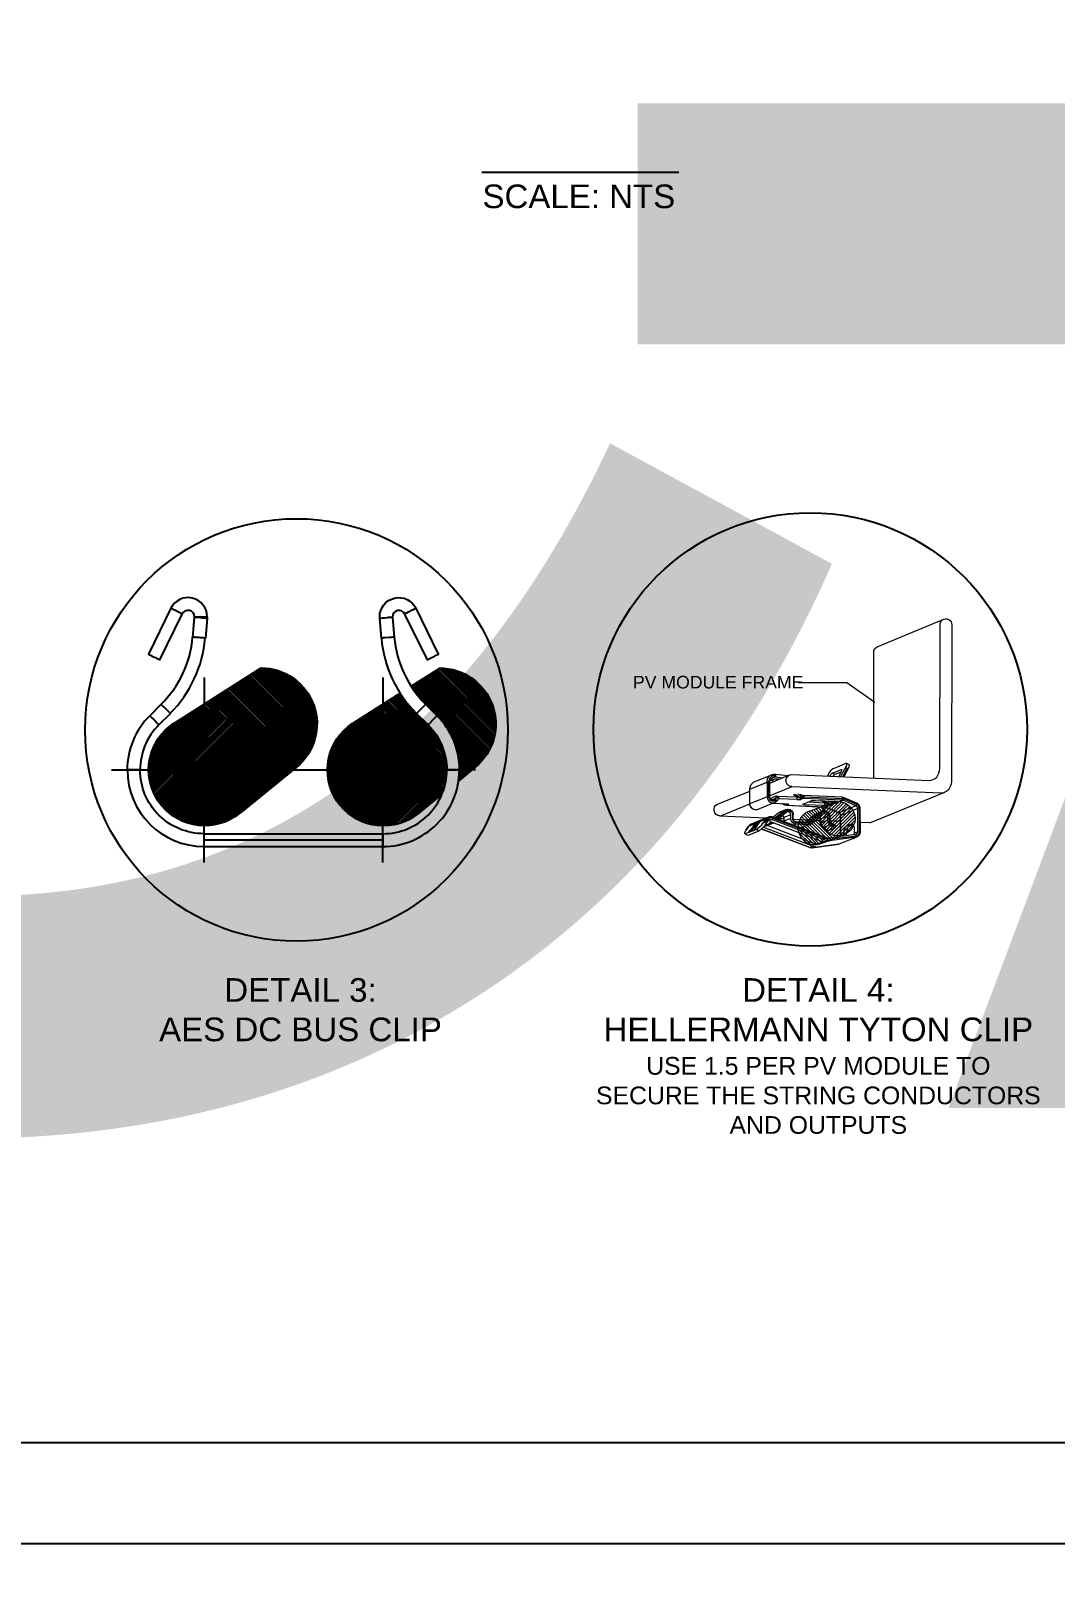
# Model space of a CAD drawing. Header units: feet. Extents: x -327 to 55127, y -2634 to 4121.
# Drawn here: x 102.9 to 146.2, y 5.5 to 70.6 of the extents above; entities that cross this region are included whole.
import ezdxf
from ezdxf.enums import TextEntityAlignment as Align

# ---------------------------------------------------------------- set-up
doc = ezdxf.new("R2018")
doc.units = ezdxf.units.FT
doc.header["$MEASUREMENT"] = 0
for name, color, linetype in [('G-ANNO-TEXT', 1, 'Continuous'), ('G-TEXT', 7, 'Continuous'), ('G-TITL-TEXT', 153, 'Continuous'), ('PDF_0', 7, 'Continuous'), ('PDF_cable', 1, 'Continuous'), ('PDF_Ediciones', 1, 'Continuous'), ('PDF_PDF_Geometría', 7, 'Continuous'), ('PDF_PV wires', 7, 'Continuous'), ('PDF_Text', 7, 'Continuous'), ('XREF', 7, 'Continuous')]:
    doc.layers.add(name, color=color, linetype=linetype)
doc.styles.add('NEI-A', font='arial.ttf')
doc.styles.get("Standard").update_dxf_attribs({"font": 'arial.ttf'})

# ---------------------------------------------------------------- blocks, each defined once
blk = doc.blocks.new('sub-title')
at = {"color": 153, "lineweight": 30, "flags": 106}
blk.add_attdef('SUB_TITLE', text='', height=0.1875, dxfattribs=at).set_placement((0, 0.1875), align=Align.MIDDLE_CENTER)
blk = doc.blocks.new('*U38')
at = {"layer": 'Defpoints'}
blk.add_lwpolyline([(0, 23.0106), (26.9091, 23.0106), (26.9091, 0), (0, 0)], close=True, dxfattribs=at)

msp = doc.modelspace()

# ---------------------------------------------------------------- linework, layer by layer
at = {"color": 0, "linetype": 'ByBlock', "lineweight": -2, "transparency": 16777216}
msp.add_line((130.303, 64.592), (121.975, 64.592), dxfattribs=at)
at = {"layer": 'PDF_0', "lineweight": 25}
for points in [[(118.714, 45.913, 0.805272), (118.203, 45.794), (118.203, 45.768), (118.156, 45.768), (118.124, 45.762), (118.082, 45.757), (118.034, 45.757), (117.987, 45.752), (117.881, 45.741), (117.829, 45.741), (117.781, 45.736), (117.708, 45.725), (117.665, 45.725), (117.66, 45.72), (117.66, 45.794, -0.794738), (119.196, 46.153)], [(119.705, 41.227, -0.197368), (120.496, 39.316), (121.033, 39.316, 0.200832), (120.085, 41.608)], [(110.231, 36.617, -0.415337), (107.535, 39.316), (106.992, 39.316, 0.413315), (110.231, 36.074)]]:
    msp.add_lwpolyline(points, format="xyb", dxfattribs=at)
for points in [[(108.831, 46.152), (107.883, 44.207), (107.888, 44.207), (107.904, 44.197), (107.935, 44.181), (107.972, 44.165), (108.02, 44.139), (108.072, 44.118), (108.125, 44.086), (108.183, 44.065), (108.23, 44.039), (108.278, 44.018), (108.315, 43.997), (108.346, 43.981), (108.362, 43.976), (108.368, 43.976), (109.316, 45.91), (109.311, 45.915), (109.295, 45.92), (109.242, 45.947), (109.206, 45.963), (109.121, 46.005), (109.026, 46.058), (108.979, 46.079), (108.937, 46.1), (108.9, 46.115), (108.874, 46.131), (108.847, 46.142), (108.837, 46.147)], [(109.833, 45.794), (110.37, 45.794), (110.37, 45.741), (110.365, 45.731), (110.365, 45.72), (110.36, 45.725), (110.323, 45.725), (110.286, 45.731), (110.244, 45.736), (110.197, 45.741), (110.149, 45.741), (109.991, 45.757), (109.944, 45.757), (109.907, 45.762), (109.875, 45.768), (109.828, 45.768), (109.828, 45.778), (109.833, 45.778)], [(118.714, 45.91), (119.663, 43.976), (119.668, 43.976), (119.689, 43.981), (119.716, 43.997), (119.753, 44.018), (119.848, 44.065), (119.9, 44.086), (119.958, 44.118), (120.011, 44.139), (120.053, 44.165), (120.09, 44.181), (120.122, 44.197), (120.137, 44.207), (120.143, 44.207), (119.199, 46.152), (119.194, 46.147), (119.183, 46.142), (119.157, 46.131), (119.131, 46.115), (119.094, 46.1), (119.046, 46.079), (119.004, 46.058), (118.909, 46.005), (118.862, 45.984), (118.788, 45.947), (118.751, 45.931), (118.735, 45.92), (118.72, 45.915)], [(108.325, 41.224), (108.81, 41.704), (108.768, 41.746), (108.742, 41.778), (108.7, 41.814), (108.621, 41.894), (108.578, 41.941), (108.536, 41.983), (108.499, 42.015), (108.441, 42.073), (108.431, 42.089), (108.425, 42.094), (107.946, 41.604), (107.946, 41.598), (107.962, 41.588), (107.983, 41.561), (108.014, 41.535), (108.046, 41.498), (108.093, 41.456), (108.178, 41.372), (108.215, 41.33), (108.252, 41.298), (108.283, 41.261), (108.304, 41.245)], [(119.22, 41.704), (119.705, 41.224), (119.726, 41.245), (119.747, 41.261), (119.779, 41.298), (119.816, 41.33), (119.853, 41.372), (120.069, 41.588), (120.085, 41.598), (120.09, 41.604), (119.6, 42.094), (119.595, 42.089), (119.584, 42.073), (119.558, 42.046), (119.531, 42.015), (119.494, 41.983), (119.452, 41.941), (119.41, 41.894), (119.368, 41.857), (119.331, 41.814)]]:
    msp.add_lwpolyline(points, close=True, dxfattribs=at)
for points in [[(110.365, 45.72), (110.291, 44.887), (110.286, 44.887), (110.265, 44.893), (110.233, 44.893), (110.191, 44.898), (110.139, 44.903), (110.081, 44.908), (110.028, 44.914), (109.965, 44.919), (109.907, 44.919), (109.854, 44.924), (109.812, 44.93), (109.78, 44.935), (109.754, 44.935), (109.828, 45.768)], [(118.203, 45.768), (118.277, 44.935), (118.25, 44.935), (118.214, 44.93), (118.171, 44.924), (118.124, 44.919), (118.066, 44.919), (117.892, 44.903), (117.839, 44.898), (117.797, 44.893), (117.76, 44.893), (117.744, 44.887), (117.739, 44.887), (117.66, 45.72)], [(110.233, 43.232), (110.233, 40.665)], [(117.797, 43.232), (117.797, 40.665)], [(110.233, 39.985), (110.233, 39.316), (109.559, 39.316)], [(117.797, 39.985), (117.797, 39.316), (117.117, 39.316)], [(106.317, 39.316), (108.884, 39.316)], [(110.233, 38.636), (110.233, 39.316), (110.908, 39.316)], [(114.15, 39.316), (111.588, 39.316)], [(113.881, 39.316), (116.448, 39.316)], [(117.797, 38.636), (117.797, 39.316), (118.472, 39.316)], [(121.713, 39.316), (119.146, 39.316)], [(110.233, 35.4), (110.233, 37.967)], [(117.797, 35.4), (117.797, 37.967)], [(117.797, 36.343), (117.797, 36.069), (110.233, 36.069), (110.233, 36.612), (117.797, 36.612), (117.797, 36.343), (110.233, 36.343)]]:
    msp.add_lwpolyline(points, dxfattribs=at)
at = {"layer": 'PDF_0', "color": 9, "lineweight": 25, "true_color": 0xbfbfbf}
msp.add_lwpolyline([(117.797, 36.612), (117.797, 39.316), (119.71, 41.224)], dxfattribs=at)
at = {"layer": 'PDF_0', "color": 1, "lineweight": 0}
for points in [[(136.393, 37.787), (136.469, 37.711)], [(136.492, 37.821), (136.532, 37.781)], [(136.585, 37.862), (136.602, 37.845)], [(136.683, 37.897), (136.689, 37.891)], [(135.396, 37.178), (136.358, 36.215)], [(135.442, 37.265), (136.457, 36.256)], [(135.5, 37.346), (136.556, 36.291)], [(135.564, 37.415), (136.648, 36.325)], [(135.634, 37.473), (136.747, 36.366)], [(135.721, 37.526), (136.845, 36.401)], [(135.808, 37.566), (136.329, 37.044)], [(135.906, 37.601), (136.306, 37.207)], [(136.005, 37.642), (136.306, 37.34)], [(136.103, 37.676), (136.329, 37.45)], [(136.196, 37.711), (136.364, 37.549)], [(136.295, 37.752), (136.411, 37.636)], [(135.338, 36.836), (136.022, 36.157)], [(135.344, 36.969), (136.15, 36.157)], [(135.361, 37.079), (136.26, 36.181)], [(135.367, 36.673), (135.86, 36.186)], [(136.828, 36.552), (136.944, 36.436)], [(136.99, 36.523), (137.037, 36.47)], [(137.118, 36.528), (137.135, 36.511)], [(137.228, 36.546), (137.234, 36.546)]]:
    msp.add_lwpolyline(points, dxfattribs=at)
at = {"layer": 'PDF_0', "lineweight": 25}
for centre, radius in [((135.863, 41.031), 9.164), ((114.142, 41.005), 8.937)]:
    msp.add_circle(centre, radius, dxfattribs=at)
for centre, radius, start, end in [((109.556, 45.797), 0.809, 359.97802, 153.88), ((109.556, 45.797), 0.271, 359.2804, 154.65455), ((105.208, 45.327), 4.562, 314.81324, 355.08911), ((122.844, 45.333), 4.583, 184.96582, 224.97253), ((105.123, 45.359), 5.184, 315.25269, 354.81994), ((122.833, 45.327), 5.121, 184.91089, 225.02197), ((110.231, 39.313), 3.244, 134.92309, 179.9231), ((110.199, 39.329), 2.664, 134.70337, 180.3241), ((117.789, 39.313), 3.239, 270.03295, 0.04944), ((117.8, 39.313), 2.696, 269.89014, 0.10986)]:
    msp.add_arc(centre, radius, start, end, dxfattribs=at)
at = {"layer": 'PDF_cable', "lineweight": 25}
for points in [[(108.995, 41.314), (112.647, 43.628, -0.705463), (114.139, 39.427), (111.788, 37.508)], [(118.988, 42.853), (120.201, 43.622, -0.705463), (121.698, 39.427), (121.002, 38.857)]]:
    msp.add_lwpolyline(points, format="xyb", dxfattribs=at)
for points in [[(111.667, 43.006), (114.656, 40.012)], [(111.72, 43.037), (114.693, 40.07)], [(111.778, 43.074), (114.724, 40.128)], [(111.83, 43.111), (114.756, 40.186)], [(111.888, 43.143), (114.782, 40.249)], [(111.941, 43.18), (114.814, 40.312)], [(111.999, 43.217), (114.84, 40.375)], [(112.052, 43.248), (114.867, 40.439)], [(112.11, 43.285), (114.888, 40.507)], [(112.163, 43.322), (114.909, 40.576)], [(112.221, 43.359), (114.93, 40.644)], [(112.279, 43.39), (114.951, 40.718)], [(112.331, 43.427), (114.967, 40.792)], [(112.389, 43.464), (114.977, 40.871)], [(112.442, 43.496), (114.993, 40.95)], [(112.5, 43.533), (114.998, 41.029)], [(112.553, 43.57), (115.009, 41.113)], [(112.611, 43.601), (115.009, 41.203)], [(112.679, 43.628), (115.009, 41.293)], [(112.774, 43.622), (115.009, 41.388)], [(112.869, 43.617), (114.998, 41.482)], [(112.974, 43.601), (114.988, 41.588)], [(113.08, 43.585), (114.972, 41.693)], [(113.196, 43.559), (114.946, 41.809)], [(113.322, 43.527), (114.914, 41.936)], [(113.454, 43.485), (114.867, 42.073)], [(113.607, 43.422), (114.809, 42.226)], [(113.791, 43.332), (114.719, 42.405)], [(114.039, 43.169), (114.556, 42.653)], [(119.22, 43), (122.214, 40.012)], [(119.278, 43.037), (122.246, 40.065)], [(119.331, 43.074), (122.277, 40.122)], [(119.389, 43.106), (122.309, 40.186)], [(119.442, 43.143), (122.341, 40.244)], [(119.5, 43.18), (122.367, 40.307)], [(119.558, 43.211), (122.399, 40.37)], [(119.61, 43.248), (122.42, 40.439)], [(119.668, 43.285), (122.446, 40.502)], [(119.721, 43.317), (122.467, 40.571)], [(119.779, 43.354), (122.488, 40.644)], [(119.832, 43.39), (122.504, 40.718)], [(119.89, 43.422), (122.52, 40.792)], [(119.942, 43.459), (122.536, 40.866)], [(120, 43.496), (122.546, 40.945)], [(120.053, 43.527), (122.557, 41.029)], [(120.111, 43.564), (122.562, 41.113)], [(120.169, 43.601), (122.567, 41.198)], [(120.232, 43.622), (122.567, 41.287)], [(120.327, 43.617), (122.567, 41.382)], [(120.427, 43.612), (122.557, 41.482)], [(120.527, 43.601), (122.546, 41.583)], [(120.638, 43.58), (122.53, 41.693)], [(120.754, 43.559), (122.504, 41.809)], [(120.875, 43.522), (122.472, 41.93)], [(121.012, 43.48), (122.425, 42.067)], [(121.165, 43.417), (122.362, 42.22)], [(121.344, 43.327), (122.272, 42.4)], [(121.597, 43.169), (122.114, 42.653)], [(110.608, 42.336), (113.797, 39.147)], [(110.666, 42.368), (113.849, 39.19)], [(110.718, 42.405), (113.897, 39.226)], [(110.776, 42.442), (113.949, 39.269)], [(110.829, 42.479), (113.997, 39.311)], [(110.887, 42.51), (114.05, 39.353)], [(110.94, 42.547), (114.097, 39.39)], [(110.998, 42.584), (114.15, 39.432)], [(111.056, 42.616), (114.197, 39.474)], [(111.108, 42.653), (114.245, 39.516)], [(111.166, 42.689), (114.292, 39.559)], [(111.219, 42.721), (114.334, 39.606)], [(111.277, 42.758), (114.382, 39.653)], [(111.33, 42.795), (114.424, 39.701)], [(111.388, 42.826), (114.466, 39.748)], [(111.44, 42.863), (114.508, 39.801)], [(111.498, 42.9), (114.545, 39.854)], [(111.551, 42.932), (114.582, 39.906)], [(111.609, 42.969), (114.619, 39.959)], [(116.548, 41.308), (118.53, 42.563)], [(118.166, 42.331), (120.369, 40.128)], [(118.219, 42.368), (120.322, 40.265)], [(118.277, 42.405), (120.259, 40.423)], [(118.335, 42.436), (120.169, 40.602)], [(118.387, 42.473), (120.032, 40.829)], [(118.445, 42.51), (118.925, 42.025)], [(118.498, 42.542), (118.63, 42.41)], [(118.999, 42.858), (122.061, 39.796)], [(119.057, 42.895), (122.103, 39.848)], [(119.11, 42.932), (122.14, 39.901)], [(119.146, 42.621), (122.024, 39.748)], [(119.168, 42.964), (122.177, 39.954)], [(109.996, 41.946), (110.265, 41.677), (107.893, 39.311)], [(110.17, 41.677), (107.893, 39.4)], [(110.355, 41.677), (107.898, 39.221)], [(109.606, 41.704), (109.696, 41.614)], [(109.664, 41.735), (109.77, 41.63)], [(109.717, 41.772), (109.849, 41.646)], [(109.775, 41.809), (109.928, 41.656)], [(109.833, 41.841), (110.007, 41.667)], [(109.886, 41.878), (110.091, 41.672)], [(109.944, 41.915), (110.175, 41.677)], [(110.054, 41.983), (110.36, 41.677)], [(110.107, 42.02), (110.455, 41.672)], [(110.165, 42.052), (110.555, 41.662)], [(110.218, 42.089), (110.666, 41.646)], [(110.276, 42.125), (110.776, 41.625)], [(110.328, 42.157), (110.898, 41.593)], [(110.386, 42.194), (111.029, 41.551)], [(110.444, 42.231), (111.177, 41.493)], [(110.497, 42.262), (111.351, 41.414)], [(110.555, 42.299), (111.572, 41.282)], [(117.555, 41.946), (117.823, 41.677), (115.452, 39.306)], [(117.165, 41.698), (117.254, 41.609)], [(117.223, 41.735), (117.328, 41.625)], [(117.275, 41.767), (117.407, 41.641)], [(117.333, 41.804), (117.481, 41.651)], [(117.386, 41.841), (117.565, 41.662)], [(117.444, 41.872), (117.65, 41.672)], [(117.497, 41.909), (117.734, 41.677)], [(117.607, 41.978), (117.913, 41.672)], [(117.665, 42.015), (118.013, 41.667)], [(117.723, 42.052), (118.113, 41.656)], [(117.776, 42.083), (118.219, 41.641)], [(117.834, 42.12), (118.335, 41.619)], [(117.887, 42.157), (118.456, 41.588)], [(117.945, 42.194), (118.588, 41.546)], [(117.997, 42.226), (118.735, 41.493)], [(118.055, 42.262), (118.904, 41.409)], [(118.108, 42.299), (119.125, 41.282)], [(110.439, 41.672), (107.898, 39.137)], [(110.075, 41.672), (107.904, 39.495)], [(110.523, 41.667), (107.909, 39.053)], [(109.975, 41.662), (107.909, 39.601)], [(110.602, 41.656), (107.919, 38.973)], [(109.87, 41.646), (107.925, 39.706)], [(110.681, 41.641), (107.93, 38.894)], [(109.754, 41.625), (107.946, 39.817)], [(110.755, 41.625), (107.946, 38.815)], [(110.829, 41.609), (107.962, 38.742)], [(109.638, 41.598), (107.977, 39.938)], [(110.903, 41.593), (107.983, 38.673)], [(110.971, 41.572), (108.004, 38.599)], [(109.506, 41.556), (108.02, 40.07)], [(111.04, 41.546), (108.025, 38.536)], [(111.108, 41.525), (108.051, 38.467)], [(109.358, 41.503), (108.072, 40.212)], [(111.172, 41.498), (108.078, 38.404)], [(111.235, 41.467), (108.104, 38.341)], [(111.298, 41.44), (108.136, 38.278)], [(109.195, 41.424), (108.146, 40.381)], [(111.356, 41.409), (108.162, 38.214)], [(111.414, 41.377), (108.194, 38.156)], [(111.472, 41.345), (108.23, 38.098)], [(111.53, 41.308), (108.262, 38.046)], [(108.984, 41.303), (108.267, 40.592)], [(111.583, 41.272), (108.299, 37.988)], [(111.635, 41.235), (108.336, 37.935)], [(111.688, 41.198), (108.378, 37.882)], [(111.741, 41.156), (108.415, 37.835)], [(111.788, 41.119), (108.457, 37.782)], [(111.841, 41.077), (108.499, 37.735)], [(111.888, 41.029), (108.541, 37.687)], [(109.105, 41.382), (109.111, 41.382)], [(109.163, 41.419), (109.169, 41.414)], [(109.221, 41.456), (109.232, 41.445)], [(109.274, 41.488), (109.29, 41.472)], [(109.332, 41.525), (109.353, 41.498)], [(109.385, 41.561), (109.422, 41.525)], [(109.443, 41.598), (109.485, 41.551)], [(109.495, 41.63), (109.553, 41.572)], [(109.553, 41.667), (109.627, 41.593)], [(117.729, 41.672), (115.452, 39.4)], [(117.908, 41.672), (115.452, 39.216)], [(117.997, 41.672), (115.457, 39.132)], [(117.634, 41.667), (115.457, 39.495)], [(117.534, 41.662), (115.467, 39.595)], [(118.082, 41.662), (115.467, 39.047)], [(118.161, 41.651), (115.478, 38.968)], [(117.428, 41.646), (115.483, 39.701)], [(118.24, 41.641), (115.488, 38.889)], [(117.312, 41.625), (115.504, 39.812)], [(118.314, 41.625), (115.504, 38.815)], [(118.387, 41.609), (115.52, 38.742)], [(117.191, 41.593), (115.536, 39.933)], [(118.461, 41.588), (115.541, 38.668)], [(118.53, 41.567), (115.562, 38.599)], [(117.064, 41.551), (115.573, 40.065)], [(118.598, 41.546), (115.583, 38.531)], [(118.662, 41.519), (115.61, 38.462)], [(116.917, 41.498), (115.631, 40.212)], [(118.73, 41.493), (115.636, 38.399)], [(118.793, 41.467), (115.662, 38.336)], [(118.851, 41.435), (115.689, 38.272)], [(116.748, 41.424), (115.705, 40.375)], [(118.915, 41.409), (115.72, 38.214)], [(118.973, 41.377), (115.752, 38.156)], [(119.031, 41.34), (115.784, 38.098)], [(119.089, 41.308), (115.821, 38.04)], [(116.537, 41.303), (115.826, 40.586)], [(119.141, 41.272), (115.857, 37.988)], [(119.194, 41.235), (115.894, 37.935)], [(119.247, 41.192), (115.931, 37.882)], [(119.299, 41.156), (115.973, 37.83)], [(119.347, 41.113), (116.016, 37.782)], [(119.394, 41.071), (116.058, 37.73)], [(119.442, 41.029), (116.1, 37.682)], [(116.664, 41.382), (116.669, 41.377)], [(116.722, 41.419), (116.727, 41.409)], [(116.775, 41.451), (116.785, 41.44)], [(116.833, 41.488), (116.848, 41.472)], [(116.885, 41.525), (116.912, 41.498)], [(116.943, 41.556), (116.98, 41.525)], [(116.996, 41.593), (117.043, 41.546)], [(117.054, 41.63), (117.112, 41.567)], [(117.112, 41.662), (117.18, 41.588)], [(120.269, 41.409), (121.982, 39.696)], [(120.527, 41.061), (121.94, 39.648)], [(111.931, 40.987), (108.589, 37.64)], [(111.978, 40.939), (108.631, 37.598)], [(112.02, 40.892), (108.679, 37.556)], [(112.062, 40.845), (108.731, 37.508)], [(112.105, 40.797), (108.779, 37.471)], [(112.141, 40.744), (108.831, 37.429)], [(112.184, 40.692), (108.884, 37.392)], [(112.221, 40.639), (108.937, 37.355)], [(112.257, 40.581), (108.989, 37.318)], [(112.289, 40.528), (109.047, 37.281)], [(112.326, 40.47), (109.105, 37.25)], [(112.358, 40.412), (109.163, 37.218)], [(112.231, 40.623), (113.749, 39.105)], [(112.358, 40.402), (113.696, 39.063)], [(119.489, 40.982), (116.142, 37.64)], [(119.537, 40.939), (116.19, 37.592)], [(119.579, 40.892), (116.237, 37.55)], [(119.621, 40.839), (116.284, 37.508)], [(119.663, 40.792), (116.337, 37.466)], [(119.7, 40.739), (116.385, 37.429)], [(119.737, 40.686), (116.437, 37.387)], [(119.779, 40.634), (116.49, 37.35)], [(119.811, 40.581), (116.548, 37.313)], [(119.848, 40.523), (116.601, 37.281)], [(119.879, 40.465), (116.659, 37.245)], [(119.911, 40.407), (116.722, 37.213)], [(119.784, 40.623), (120.406, 40.001)], [(119.916, 40.402), (120.438, 39.88)], [(120.659, 40.839), (121.893, 39.601)], [(120.744, 40.66), (121.85, 39.559)], [(120.812, 40.502), (121.803, 39.516)], [(112.384, 40.349), (109.221, 37.187)], [(112.416, 40.291), (109.285, 37.16)], [(112.442, 40.228), (109.348, 37.134)], [(112.468, 40.159), (109.411, 37.108)], [(112.495, 40.096), (109.48, 37.081)], [(112.516, 40.028), (109.548, 37.06)], [(113.549, 38.942), (112.537, 39.954), (109.617, 37.039)], [(112.553, 39.885), (109.691, 37.018)], [(112.574, 39.812), (109.764, 37.002)], [(112.59, 39.732), (109.838, 36.986)], [(112.442, 40.233), (113.649, 39.026)], [(112.495, 40.086), (113.596, 38.984)], [(112.568, 39.833), (113.496, 38.9)], [(119.942, 40.349), (116.78, 37.187)], [(119.974, 40.286), (116.843, 37.155)], [(120, 40.223), (116.906, 37.129)], [(120.027, 40.159), (116.97, 37.102)], [(120.048, 40.091), (117.038, 37.076)], [(120.074, 40.022), (117.107, 37.055)], [(120.095, 39.954), (117.175, 37.034)], [(120.111, 39.88), (117.244, 37.018)], [(120.127, 39.806), (117.317, 36.997)], [(120.143, 39.732), (117.397, 36.981)], [(119.995, 40.228), (120.459, 39.769)], [(120.053, 40.08), (120.475, 39.659)], [(120.095, 39.949), (120.485, 39.559)], [(120.127, 39.827), (120.491, 39.458)], [(120.865, 40.36), (121.756, 39.469)], [(120.907, 40.228), (121.703, 39.432)], [(120.939, 40.101), (121.655, 39.39)], [(120.965, 39.985), (121.603, 39.348)], [(120.991, 39.875), (121.555, 39.306)], [(121.007, 39.764), (121.503, 39.269)], [(112.6, 39.659), (109.917, 36.976)], [(112.611, 39.574), (109.996, 36.965)], [(112.616, 39.495), (110.081, 36.955)], [(112.621, 39.406), (110.165, 36.949)], [(112.626, 39.316), (110.254, 36.949)], [(112.621, 39.226), (110.349, 36.949)], [(112.616, 39.132), (110.444, 36.955)], [(112.59, 39.717), (113.449, 38.863)], [(112.605, 39.611), (113.396, 38.821)], [(112.616, 39.511), (113.349, 38.778)], [(112.621, 39.411), (113.296, 38.742)], [(112.621, 39.232), (113.196, 38.657)], [(112.621, 39.142), (113.148, 38.615)], [(112.626, 39.321), (113.248, 38.699)], [(120.158, 39.653), (117.476, 36.971)], [(120.169, 39.574), (117.555, 36.96)], [(120.174, 39.49), (117.639, 36.955)], [(120.18, 39.406), (117.723, 36.949)], [(120.48, 39.016), (120.18, 39.316), (117.813, 36.944)], [(120.18, 39.221), (117.903, 36.949)], [(120.174, 39.126), (118.003, 36.955)], [(120.148, 39.717), (120.496, 39.363)], [(120.164, 39.606), (120.496, 39.274)], [(120.174, 39.506), (120.496, 39.184)], [(120.174, 39.142), (120.459, 38.857)], [(120.18, 39.411), (120.491, 39.1)], [(120.18, 39.226), (120.469, 38.937)], [(121.018, 39.664), (121.455, 39.226)], [(121.028, 39.564), (121.402, 39.184)], [(121.028, 39.105), (121.155, 38.979)], [(121.033, 39.464), (121.355, 39.142)], [(121.033, 39.374), (121.302, 39.105)], [(121.033, 39.279), (121.255, 39.063)], [(121.033, 39.195), (121.202, 39.021)], [(112.605, 39.026), (110.544, 36.965)], [(112.595, 38.921), (110.65, 36.981)], [(112.568, 38.81), (110.766, 37.002)], [(112.542, 38.689), (110.882, 37.034)], [(112.5, 38.557), (111.014, 37.071)], [(112.474, 38.473), (112.695, 38.251)], [(112.495, 38.541), (112.748, 38.288)], [(112.516, 38.61), (112.795, 38.33)], [(112.537, 38.678), (112.848, 38.373)], [(112.558, 38.752), (112.895, 38.415)], [(112.574, 38.826), (112.948, 38.452)], [(112.59, 38.905), (112.995, 38.494)], [(112.6, 38.979), (113.048, 38.536)], [(112.611, 39.063), (113.096, 38.578)], [(120.164, 39.026), (118.103, 36.965)], [(120.148, 38.921), (118.208, 36.976)], [(120.127, 38.805), (118.319, 37.002)], [(120.101, 38.689), (118.44, 37.028)], [(120.058, 38.557), (118.572, 37.071)], [(120.027, 38.473), (120.253, 38.246)], [(120.053, 38.541), (120.301, 38.293)], [(120.074, 38.61), (120.322, 38.357)], [(120.095, 38.678), (120.348, 38.425)], [(120.116, 38.747), (120.369, 38.494)], [(120.132, 38.826), (120.39, 38.562)], [(120.148, 38.9), (120.411, 38.636)], [(120.158, 38.979), (120.427, 38.705)], [(120.169, 39.058), (120.443, 38.784)], [(121.012, 38.937), (121.055, 38.9)], [(121.023, 39.021), (121.102, 38.942)], [(112.447, 38.415), (111.161, 37.129)], [(112.368, 38.246), (111.324, 37.202)], [(112.247, 38.035), (111.541, 37.324)], [(112.068, 37.787), (112.094, 37.761)], [(112.11, 37.84), (112.147, 37.803)], [(112.147, 37.888), (112.194, 37.84)], [(112.189, 37.94), (112.247, 37.882)], [(112.226, 37.998), (112.294, 37.925)], [(112.257, 38.051), (112.347, 37.967)], [(112.294, 38.109), (112.394, 38.004)], [(112.326, 38.167), (112.447, 38.046)], [(112.358, 38.225), (112.495, 38.088)], [(112.389, 38.283), (112.547, 38.125)], [(112.416, 38.346), (112.595, 38.167)], [(112.447, 38.409), (112.647, 38.209)], [(120.006, 38.409), (118.714, 37.123)], [(119.927, 38.246), (118.883, 37.202)], [(119.805, 38.03), (119.094, 37.324)], [(119.342, 37.503), (120.29, 38.278)], [(119.626, 37.787), (119.652, 37.756)], [(119.663, 37.835), (119.705, 37.798)], [(119.705, 37.888), (119.753, 37.84)], [(119.742, 37.94), (119.805, 37.877)], [(119.779, 37.993), (119.853, 37.919)], [(119.816, 38.046), (119.905, 37.961)], [(119.853, 38.104), (119.953, 38.004)], [(119.884, 38.162), (120.006, 38.04)], [(119.916, 38.22), (120.053, 38.083)], [(119.948, 38.283), (120.106, 38.125)], [(119.974, 38.346), (120.153, 38.167)], [(120, 38.409), (120.206, 38.204)], [(111.846, 37.561), (111.846, 37.556)], [(111.894, 37.603), (111.899, 37.598)], [(111.936, 37.645), (111.946, 37.64)], [(111.983, 37.693), (111.994, 37.677)], [(112.026, 37.74), (112.047, 37.719)], [(119.399, 37.556), (119.405, 37.556)], [(119.447, 37.598), (119.452, 37.592)], [(119.494, 37.645), (119.505, 37.635)], [(119.537, 37.693), (119.552, 37.677)], [(119.584, 37.74), (119.605, 37.719)]]:
    msp.add_lwpolyline(points, dxfattribs=at)
for centre in [(110.257, 39.319), (117.816, 39.313)]:
    msp.add_circle(centre, 2.364, dxfattribs=at)
at = {"layer": 'PDF_Ediciones', "lineweight": 0}
msp.add_circle((137.028, 37.256), 0.728, dxfattribs=at)
msp.add_arc((136.066, 36.885), 0.728, 109.38538, 294.07653, dxfattribs=at)
at = {"layer": 'PDF_PDF_Geometría', "lineweight": 0}
for points in [[(135.083, 38.61, -0.968573), (135.089, 39.126), (140.887, 38.865), (140.979, 38.877), (141.061, 38.911), (141.142, 38.958), (141.211, 39.016), (141.264, 39.091), (141.304, 39.178), (141.333, 39.271), (141.345, 39.358), (141.356, 45.422, -1.103596), (141.849, 45.451), (141.838, 38.819), (141.826, 38.726), (141.797, 38.639), (141.756, 38.552), (141.704, 38.477), (141.635, 38.419), (141.553, 38.372)], [(138.55, 38.969), (138.55, 42.726), (138.545, 44.307, -0.292569), (138.695, 44.518), (141.513, 45.695)], [(132.036, 37.37, -0.768254), (131.94, 37.868), (133.314, 38.419)]]:
    msp.add_lwpolyline(points, format="xyb", dxfattribs=at)
for points in [[(133.314, 38.5), (133.314, 38.506), (133.32, 38.581), (133.338, 38.645), (133.372, 38.703), (133.419, 38.755), (133.454, 38.784), (133.471, 38.795), (133.517, 38.824), (134.242, 39.114)], [(134.155, 38.175), (134.149, 38.181), (134.109, 38.181), (134.109, 38.801), (134.039, 38.801), (134.045, 38.871), (134.062, 38.94), (134.097, 38.998), (134.144, 39.056), (134.173, 39.08), (134.254, 39.12), (134.323, 39.137), (134.393, 39.137), (134.932, 39.08)], [(134.149, 38.795), (134.149, 38.801), (134.109, 38.801), (134.12, 38.865), (134.138, 38.923), (134.167, 38.975), (134.202, 39.016), (134.242, 39.045), (134.294, 39.074), (134.358, 39.085), (134.41, 39.085), (134.41, 39.056), (134.399, 39.039), (134.399, 39.033), (134.387, 39.022), (134.7, 38.987)], [(134.149, 38.761), (134.99, 39.108)], [(136.677, 39.213), (136.666, 39.19), (136.59, 39.056), (136.677, 39.213), (136.7, 39.248), (136.747, 39.306), (136.77, 39.329), (136.787, 39.352), (136.811, 39.364), (136.822, 39.375), (136.845, 39.381), (137.379, 39.601), (137.385, 39.607), (137.396, 39.607), (137.402, 39.601), (137.408, 39.59), (137.408, 39.555), (137.402, 39.538), (137.396, 39.509)], [(136.683, 39.056), (136.729, 39.114), (136.753, 39.137), (136.764, 39.161), (136.782, 39.172), (136.799, 39.178), (137.164, 39.329), (137.188, 39.329), (137.188, 39.306), (137.182, 39.277), (137.17, 39.253), (137.159, 39.224), (137.147, 39.19), (137.101, 39.114), (137.089, 39.08), (137.066, 39.045), (137.054, 39.033)], [(137.159, 39.224), (136.898, 39.12), (136.799, 39.178)], [(136.822, 39.045), (136.828, 39.056), (136.851, 39.08), (136.863, 39.103), (136.88, 39.114), (136.898, 39.12)], [(137.396, 39.601), (137.495, 39.543), (137.501, 39.543), (137.512, 39.532), (137.512, 39.497), (137.501, 39.474), (137.495, 39.451), (137.483, 39.422), (137.425, 39.358), (137.402, 39.346), (137.39, 39.346), (137.39, 39.352), (137.385, 39.358), (137.385, 39.369), (137.39, 39.462), (137.396, 39.509), (137.147, 39.033)], [(137.164, 39.329), (137.188, 39.317)], [(137.39, 39.346), (137.228, 39.027)], [(137.489, 39.427), (137.28, 39.027)], [(134.486, 38.042), (134.445, 37.989), (134.399, 37.955), (134.37, 37.937), (133.651, 37.642), (133.61, 37.63), (133.535, 37.63), (133.471, 37.647), (133.407, 37.688), (133.361, 37.74), (133.326, 37.816), (133.314, 37.885), (133.314, 38.506), (134.039, 38.801), (134.039, 38.181), (134.051, 38.105), (134.086, 38.036), (134.132, 37.978), (134.19, 37.937), (134.265, 37.926), (134.335, 37.926), (134.37, 37.937)], [(133.645, 37.642), (133.616, 37.63), (133.552, 37.63), (133.483, 37.642), (133.419, 37.671), (133.372, 37.723), (133.332, 37.775), (133.314, 37.839), (133.314, 38.546), (133.332, 38.627), (133.367, 38.697), (133.419, 38.755), (133.454, 38.778)], [(134.236, 38.053), (134.393, 38.117), (134.37, 38.076), (134.335, 38.053), (134.329, 38.053), (134.294, 38.036), (134.248, 38.042), (134.207, 38.065), (134.178, 38.105), (134.155, 38.152), (134.155, 38.175), (134.149, 38.795), (134.155, 38.83), (134.173, 38.888), (134.202, 38.94), (134.248, 38.987), (134.289, 39.01), (134.294, 39.01), (134.341, 39.022), (134.387, 39.022), (134.202, 38.946)], [(138.388, 37.079), (141.553, 38.372), (141.472, 38.337), (141.379, 38.326), (135.089, 38.604), (134.155, 38.221)], [(134.341, 38.842), (134.167, 38.865), (134.329, 38.929), (134.341, 38.935), (134.381, 38.935), (134.399, 38.94), (134.457, 38.94), (134.486, 38.935), (134.515, 38.935), (134.555, 38.929)], [(133.981, 37.276), (132.039, 37.363), (133.314, 37.879)], [(134.503, 38.111), (134.503, 38.1), (134.491, 38.071), (134.491, 38.059), (134.48, 38.03), (134.462, 38.018), (134.422, 38.007), (134.37, 37.995), (134.329, 37.989), (134.283, 37.989), (134.236, 37.995), (134.196, 38.024), (134.167, 38.059), (134.138, 38.1), (134.12, 38.134), (134.109, 38.181), (134.103, 38.187), (134.091, 38.187), (134.08, 38.181), (134.039, 38.181), (133.314, 37.885)], [(134.173, 38.111), (134.393, 38.204)], [(134.3, 37.908), (134.863, 37.885), (134.892, 37.879), (134.932, 37.879), (134.95, 37.874), (134.955, 37.874), (134.961, 37.868), (134.944, 37.85), (134.851, 37.821), (134.81, 37.821), (134.799, 37.827), (134.776, 37.827), (134.741, 37.839), (134.706, 37.862), (134.654, 37.891)], [(134.393, 38.117), (134.416, 38.152), (134.41, 38.071), (134.387, 38.03), (134.376, 38.013), (134.37, 38.007), (134.37, 37.995)], [(134.416, 38.21), (134.41, 38.204), (134.387, 38.198), (134.428, 38.21), (134.428, 38.216), (134.439, 38.216), (134.509, 38.111)], [(134.439, 38.216), (134.439, 38.204), (134.422, 38.169), (134.416, 38.152)], [(134.445, 38.21), (134.48, 38.21), (134.555, 38.088), (134.526, 38.088), (134.503, 38.1), (134.48, 38.1)], [(134.48, 38.21), (135.292, 38.175), (135.292, 38.059), (134.555, 38.088)], [(134.944, 37.874), (134.944, 37.85), (134.921, 37.845), (134.845, 37.845), (134.799, 37.862), (134.764, 37.874), (134.758, 37.874), (134.758, 37.879), (134.752, 37.879), (134.706, 37.862), (134.7, 37.862), (134.648, 37.891)], [(134.752, 37.879), (134.729, 37.891)], [(134.764, 37.885), (134.764, 37.874)], [(135.576, 38.227), (135.581, 38.227), (135.581, 38.221), (135.587, 38.216), (135.587, 38.187), (135.593, 38.175), (137.234, 38.105), (137.234, 38.082), (137.228, 38.071), (137.228, 38.053), (137.217, 38.042), (137.211, 38.042), (137.211, 38.036), (137.24, 38.036), (137.24, 38.03), (137.251, 38.03), (136.527, 37.734), (136.521, 37.734), (136.521, 37.74), (136.492, 37.74), (136.486, 37.746), (136.486, 37.74), (134.851, 37.816), (134.851, 37.821), (136.486, 37.746), (137.211, 38.036), (135.576, 38.111), (135.483, 38.076), (135.489, 38.076), (135.483, 38.088)], [(134.955, 37.874), (134.955, 37.862)], [(135.199, 38.291), (135.431, 38.158), (135.448, 38.175), (135.46, 38.181), (135.466, 38.198), (135.471, 38.204), (135.471, 38.216), (135.506, 38.204), (135.518, 38.198), (135.529, 38.187), (135.552, 38.181), (135.576, 38.181), (135.593, 38.175), (135.587, 38.169), (135.587, 38.134), (135.581, 38.123), (135.581, 38.117), (135.576, 38.117), (135.576, 38.111), (135.558, 38.117), (135.518, 38.117), (135.495, 38.123), (135.483, 38.129), (135.466, 38.134), (135.442, 38.146), (135.431, 38.158), (135.384, 38.134), (135.152, 38.268)], [(135.321, 38.175), (135.292, 38.175)], [(135.292, 38.059), (135.396, 38.059), (135.425, 38.065), (135.46, 38.065), (135.483, 38.076), (135.483, 38.088), (135.466, 38.1), (135.431, 38.111), (135.39, 38.129), (135.384, 38.134)], [(135.483, 38.256), (135.483, 38.233), (135.477, 38.221), (135.471, 38.216), (135.344, 38.291)], [(137.848, 36.482), (137.704, 36.418), (137.686, 36.418), (137.646, 36.407), (137.791, 36.465), (137.831, 36.482), (137.866, 36.494), (137.895, 36.511), (137.93, 36.552), (137.964, 36.604), (137.982, 36.673), (137.982, 36.697), (137.976, 37.688), (137.976, 37.723), (137.959, 37.787), (137.918, 37.845), (137.872, 37.885), (137.831, 37.914), (137.292, 38.134), (137.257, 38.152), (137.211, 38.158), (135.576, 38.227), (135.552, 38.233), (135.495, 38.25), (135.483, 38.256), (135.442, 38.279)], [(135.471, 38.071), (135.471, 38.088)], [(135.639, 37.845), (135.639, 37.908)], [(135.767, 37.96), (136.469, 37.926), (136.469, 37.804)], [(136.422, 38.013), (136.631, 37.914), (136.643, 37.908), (136.654, 37.897), (136.666, 37.897), (136.608, 37.874), (136.59, 37.879), (136.585, 37.879), (136.573, 37.885), (136.295, 38.018)], [(136.486, 37.926), (136.469, 37.926)], [(137.982, 36.697), (137.97, 36.697), (137.964, 36.702), (137.947, 36.702), (137.941, 37.694), (137.895, 37.694), (137.883, 37.688), (137.866, 37.688), (137.866, 37.705), (137.854, 37.74), (137.848, 37.752), (137.808, 37.792), (137.791, 37.798), (137.066, 37.502), (136.527, 37.734), (136.521, 37.734), (137.06, 37.502), (137.083, 37.497), (137.112, 37.468), (137.135, 37.433), (137.141, 37.392), (137.141, 36.499)], [(136.66, 37.839), (136.66, 37.827), (136.666, 37.827), (136.672, 37.833), (136.66, 37.845), (136.637, 37.85), (136.608, 37.874)], [(136.631, 38.007), (136.631, 37.914)], [(136.77, 37.995), (136.805, 37.978), (136.811, 37.978), (136.834, 37.966), (136.77, 37.937), (136.758, 37.943), (136.753, 37.955), (136.735, 37.96), (136.637, 37.995)], [(136.643, 37.821), (136.643, 37.845)], [(136.816, 37.92), (136.816, 37.891), (136.758, 37.879), (136.712, 37.885), (136.666, 37.897)], [(136.77, 37.937), (136.805, 37.926), (136.822, 37.914), (136.834, 37.908), (136.828, 37.897), (136.828, 37.914)], [(136.805, 37.989), (136.805, 37.978)], [(136.979, 37.978), (136.979, 37.96), (136.956, 37.955), (136.88, 37.955), (136.834, 37.966)], [(136.996, 37.978), (136.996, 37.966)], [(137.211, 38.158), (137.217, 38.158), (137.217, 38.152), (137.228, 38.146), (137.228, 38.134), (137.234, 38.129), (137.234, 38.105), (137.257, 38.105), (137.263, 38.1), (137.28, 38.1), (137.292, 38.088), (137.292, 38.111), (137.298, 38.123), (137.298, 38.134), (137.292, 38.134)], [(137.976, 37.688), (137.959, 37.688), (137.953, 37.694), (137.941, 37.694), (137.941, 37.723), (137.93, 37.746), (137.924, 37.775), (137.912, 37.792), (137.895, 37.816), (137.872, 37.833), (137.854, 37.85), (137.825, 37.868), (137.831, 37.874), (137.831, 37.885), (137.837, 37.891), (137.837, 37.908), (137.831, 37.908), (137.831, 37.914)], [(134.091, 37.323), (133.372, 37.027), (133.355, 37.021), (133.32, 36.992), (133.285, 36.969), (133.262, 36.934), (133.129, 36.743), (133.141, 36.76)], [(133.529, 37.05), (133.338, 36.766), (133.285, 36.743), (133.262, 36.702), (133.378, 36.749), (133.407, 36.795), (133.361, 36.778), (133.558, 37.062), (133.628, 37.085), (133.407, 36.766), (133.425, 36.772), (133.529, 36.923), (133.604, 36.957), (133.5, 36.801), (133.517, 36.812), (133.744, 37.131), (133.981, 37.23), (133.941, 37.172), (133.848, 37.039)], [(133.628, 37.085), (133.628, 37.097), (133.633, 37.102), (133.645, 37.108), (133.645, 37.114), (133.651, 37.114), (133.657, 37.12), (133.657, 37.126), (133.662, 37.131), (133.691, 37.143), (133.68, 37.131), (133.674, 37.131), (133.668, 37.126), (133.668, 37.12), (133.651, 37.102), (133.651, 37.097), (133.72, 37.126), (133.726, 37.131), (133.726, 37.143), (133.738, 37.149), (133.744, 37.149), (133.744, 37.155), (133.761, 37.172), (133.778, 37.178), (133.755, 37.155), (133.755, 37.149), (133.749, 37.143), (133.744, 37.131)], [(133.72, 37.126), (133.633, 36.992)], [(133.662, 37.131), (133.668, 37.126)], [(133.761, 37.172), (133.767, 37.166)], [(133.941, 37.172), (133.958, 37.172), (133.964, 37.166), (133.981, 37.16), (133.987, 37.16), (133.993, 37.155), (134.004, 37.149), (134.045, 37.207), (134.039, 37.213), (134.016, 37.224), (134.004, 37.224), (133.999, 37.23), (133.981, 37.23), (134.004, 37.265), (134.039, 37.294), (134.08, 37.317), (134.109, 37.334), (134.155, 37.34), (134.196, 37.346), (134.236, 37.34), (134.283, 37.323), (134.289, 37.323), (134.503, 37.497), (134.555, 37.531), (134.828, 37.642), (134.892, 37.653), (134.95, 37.653), (135.013, 37.636), (135.065, 37.595), (135.106, 37.543), (135.135, 37.479), (135.141, 37.41), (135.112, 37.421)], [(133.958, 36.986), (134.08, 37.166), (134.091, 37.178), (134.132, 37.213), (134.138, 37.213), (134.149, 37.218), (134.173, 37.224), (134.196, 37.224), (134.225, 37.218), (134.242, 37.213), (134.057, 37.143)], [(134.289, 37.323), (134.289, 37.3), (134.283, 37.288), (134.283, 37.276), (134.248, 37.288), (134.219, 37.294), (134.184, 37.294), (134.149, 37.276), (134.12, 37.271), (134.091, 37.253), (134.062, 37.23), (134.045, 37.207), (134.057, 37.201), (134.074, 37.184), (134.074, 37.178), (134.08, 37.172), (134.08, 37.166)], [(134.283, 37.323), (136.596, 36.436), (136.631, 36.43), (136.654, 36.43), (136.66, 36.43), (136.666, 36.418), (136.666, 36.412), (136.672, 36.407), (136.672, 36.401), (136.677, 36.389), (136.677, 36.383), (137.808, 36.534), (137.808, 36.494), (137.802, 36.482), (137.802, 36.476), (137.791, 36.465), (136.672, 36.314), (136.66, 36.308), (136.614, 36.308), (136.596, 36.314), (136.585, 36.314), (136.573, 36.32), (136.561, 36.32), (136.416, 36.262), (134.271, 37.085), (134.254, 37.097), (134.219, 37.108), (134.202, 37.108), (134.184, 37.114), (134.167, 37.114), (134.155, 37.108), (134.144, 37.108), (134.144, 37.102), (134.149, 37.102), (134.149, 37.097), (134.155, 37.085), (134.173, 37.079), (134.196, 37.068), (134.202, 37.062), (134.225, 37.062), (134.242, 37.056), (134.265, 37.062), (134.277, 37.062), (134.294, 37.068), (134.318, 37.073)], [(134.381, 37.288), (134.77, 37.607), (134.816, 37.578)], [(134.439, 37.265), (134.816, 37.578), (134.863, 37.601), (134.909, 37.613), (134.961, 37.613), (135.007, 37.595), (135.054, 37.56), (135.089, 37.526), (135.106, 37.479), (135.112, 37.421), (135.112, 37.224), (135.129, 37.201), (135.141, 37.166), (135.158, 37.143), (135.187, 37.12), (135.21, 37.108), (135.239, 37.097), (135.274, 37.085), (135.773, 37.068), (135.802, 37.068), (135.819, 37.073), (135.831, 37.073), (135.848, 37.079), (135.86, 37.085), (135.871, 37.097), (135.889, 37.108), (136.37, 37.508), (136.416, 37.537), (136.463, 37.549), (136.515, 37.543), (136.561, 37.531), (136.608, 37.497), (136.637, 37.456), (136.66, 37.404), (136.666, 37.352), (136.666, 37.172), (136.677, 37.126), (136.683, 37.108), (136.7, 37.085), (136.712, 37.073), (136.747, 37.05), (136.845, 36.981)], [(134.503, 37.497), (134.77, 37.607), (134.828, 37.642)], [(135.773, 36.992), (135.274, 37.021), (135.228, 37.027), (135.187, 37.039), (135.147, 37.068), (135.112, 37.097), (135.089, 37.131), (135.06, 37.172), (135.048, 37.218), (135.048, 37.421), (135.042, 37.456), (135.031, 37.491), (134.984, 37.537), (134.915, 37.549), (134.892, 37.537), (134.863, 37.526), (134.515, 37.23)], [(134.747, 37.242), (134.532, 37.253)], [(135.048, 37.421), (134.747, 37.3), (134.741, 37.334), (134.706, 37.392)], [(134.747, 37.3), (134.747, 37.149)], [(135.048, 37.265), (134.752, 37.149)], [(135.112, 37.259), (135.141, 37.253), (135.158, 37.184), (135.176, 37.166), (135.21, 37.143), (135.234, 37.131), (135.257, 37.131), (135.274, 37.085)], [(135.141, 37.253), (135.141, 37.41)], [(135.773, 37.195), (135.147, 37.224)], [(135.257, 37.131), (135.755, 37.108), (135.773, 37.068)], [(135.866, 37.015), (135.564, 36.888), (135.552, 36.882), (135.529, 36.876), (135.512, 36.876), (135.489, 36.87), (135.466, 36.87), (135.773, 36.992), (135.796, 36.992), (135.813, 37.004), (135.831, 37.004), (135.854, 37.01), (135.871, 37.015), (135.895, 37.027), (135.912, 37.033), (135.935, 37.05), (136.416, 37.456), (136.44, 37.468), (136.474, 37.479), (136.498, 37.479), (136.532, 37.462), (136.561, 37.444), (136.579, 37.415), (136.59, 37.392), (136.596, 37.358), (136.596, 37.166), (136.608, 37.131), (136.619, 37.108), (136.631, 37.073), (136.643, 37.05), (136.666, 37.027), (136.683, 37.004), (136.712, 36.986), (136.811, 36.923), (136.845, 36.981), (136.898, 36.963), (136.915, 36.963), (136.927, 36.969)], [(135.674, 37.114), (136.051, 37.433), (136.103, 37.462), (136.382, 37.578), (136.44, 37.589), (136.509, 37.584), (136.567, 37.56), (136.619, 37.526), (136.66, 37.468), (136.683, 37.41), (136.7, 37.346), (136.666, 37.352)], [(135.889, 37.108), (135.842, 37.143), (135.831, 37.131), (135.819, 37.126), (135.813, 37.12), (135.802, 37.114), (135.796, 37.114), (135.779, 37.108), (135.755, 37.108)], [(136.37, 37.508), (136.329, 37.543), (135.842, 37.143), (135.773, 37.108)], [(136.051, 37.433), (136.329, 37.543), (136.382, 37.578)], [(136.295, 37.172), (136.092, 37.178)], [(136.596, 37.358), (136.295, 37.23), (136.289, 37.265), (136.277, 37.294), (136.254, 37.317)], [(136.295, 37.23), (136.295, 37.073)], [(136.712, 36.986), (136.405, 36.865), (136.382, 36.882), (136.364, 36.905), (136.341, 36.928), (136.324, 36.957), (136.306, 36.981), (136.295, 37.039), (136.295, 37.073), (136.596, 37.195)], [(136.486, 37.74), (136.509, 37.74), (136.521, 37.734)], [(137.06, 37.502), (137.066, 37.502), (137.101, 37.491), (137.112, 37.479), (137.118, 37.462), (137.13, 37.444), (137.135, 37.433), (137.141, 37.41), (137.141, 37.392), (137.866, 37.688), (137.866, 36.697), (137.877, 36.697), (137.883, 36.702), (137.947, 36.702), (137.941, 36.673), (137.93, 36.644), (137.918, 36.621), (137.906, 36.592), (137.883, 36.575), (137.86, 36.552), (137.831, 36.54), (137.808, 36.534), (137.802, 36.546), (137.802, 36.557), (137.791, 36.569), (137.791, 36.575), (137.779, 36.586), (137.773, 36.586), (136.654, 36.43)], [(137.141, 37.131), (136.7, 37.155), (136.7, 37.184), (136.666, 37.195)], [(136.7, 37.184), (136.7, 37.346)], [(136.7, 37.155), (136.706, 37.143), (136.712, 37.126), (136.718, 37.114), (136.729, 37.102), (136.735, 37.085), (136.753, 37.079), (136.927, 36.969), (136.927, 36.957), (136.927, 36.952), (136.874, 36.847), (136.874, 36.865), (136.869, 36.876), (136.857, 36.882), (136.828, 36.911), (136.811, 36.923)], [(137.147, 36.499), (137.141, 37.392)], [(133.599, 36.801), (133.135, 36.621), (133.117, 36.61), (133.1, 36.61), (133.094, 36.621), (133.088, 36.639), (133.094, 36.656), (133.1, 36.679), (133.106, 36.714), (133.129, 36.743)], [(133.691, 36.731), (133.228, 36.546), (133.1, 36.61)], [(133.135, 36.766), (133.251, 36.934), (133.262, 36.934), (133.529, 37.05), (133.535, 37.056), (133.546, 37.062), (133.546, 37.068), (133.558, 37.079), (133.564, 37.079), (133.564, 37.085), (133.57, 37.097), (133.575, 37.085), (133.57, 37.079), (133.57, 37.073), (133.564, 37.068), (133.558, 37.068), (133.558, 37.062)], [(133.285, 36.743), (133.309, 36.731)], [(133.297, 36.72), (133.309, 36.731), (133.361, 36.749), (133.367, 36.772)], [(133.338, 36.766), (133.361, 36.749)], [(133.384, 36.766), (133.378, 36.766), (133.361, 36.778)], [(133.57, 36.963), (133.546, 36.928)], [(133.633, 36.975), (133.575, 36.957), (133.558, 36.969), (133.651, 37.097)], [(133.558, 36.969), (133.633, 36.992), (133.645, 36.986)], [(133.575, 37.085), (133.581, 37.097), (133.587, 37.097), (133.587, 37.102), (133.57, 37.097)], [(133.604, 36.957), (133.616, 36.952)], [(133.883, 36.894), (135.987, 36.094), (135.999, 36.082), (136.011, 36.076), (136.04, 36.076), (136.051, 36.07), (136.08, 36.07), (136.092, 36.076), (135.947, 36.018), (137.066, 36.175), (137.072, 36.175), (135.947, 36.018), (135.935, 36.018), (135.918, 36.012), (135.906, 36.018), (135.866, 36.018), (135.842, 36.03), (135.831, 36.03), (133.796, 36.812)], [(135.987, 36.094), (135.842, 36.03), (133.796, 36.818)], [(134.3, 37.068), (133.999, 36.94), (133.993, 36.94), (133.975, 36.934), (133.912, 36.934)], [(134.196, 37.068), (133.946, 36.969)], [(136.486, 36.25), (136.069, 36.192), (136.045, 36.192), (136.04, 36.198), (136.016, 36.198), (134.039, 36.963)], [(134.202, 37.062), (134.219, 37.108)], [(135.274, 37.021), (135.181, 36.981)], [(135.46, 36.876), (135.466, 36.87)], [(136.874, 36.847), (136.869, 36.841), (136.637, 36.749), (136.608, 36.749), (136.585, 36.76), (136.567, 36.766), (136.544, 36.778), (136.527, 36.789), (136.509, 36.795), (136.405, 36.865)], [(136.753, 37.079), (136.747, 37.05)], [(137.286, 36.523), (137.286, 36.552), (137.303, 36.76), (137.321, 36.818), (137.338, 36.865), (137.356, 36.905), (137.379, 36.934), (137.402, 36.952), (137.611, 37.033), (137.628, 37.033), (137.646, 37.027), (137.669, 37.004), (137.686, 36.963), (137.704, 36.917), (137.715, 36.859), (137.721, 36.795), (137.721, 36.639)], [(137.669, 37.01), (137.518, 36.94), (137.402, 36.952)], [(137.402, 36.546), (137.402, 36.61), (137.408, 36.685), (137.419, 36.749), (137.437, 36.812), (137.448, 36.865), (137.472, 36.905), (137.489, 36.928), (137.518, 36.94)], [(137.611, 37.033), (137.64, 37.033)], [(137.773, 36.586), (137.791, 36.592), (137.802, 36.592), (137.814, 36.598), (137.825, 36.61), (137.837, 36.627), (137.854, 36.639), (137.86, 36.656), (137.866, 36.679), (137.866, 36.697), (137.721, 36.639), (137.721, 36.621), (137.715, 36.598), (137.709, 36.581)], [(138.394, 37.079), (137.982, 37.097)], [(137.646, 36.407), (137.072, 36.175)]]:
    msp.add_lwpolyline(points, dxfattribs=at)
for points in [[(134.381, 38.198), (134.387, 38.198)], [(135.9, 38.013), (135.912, 38.018), (135.924, 38.018), (135.947, 38.024), (136.086, 38.024), (136.909, 37.989), (136.938, 37.984), (136.973, 37.984), (136.99, 37.978), (137.002, 37.978), (137.002, 37.966), (136.996, 37.966), (136.979, 37.96), (136.828, 37.897), (136.816, 37.891), (136.66, 37.827), (136.643, 37.821), (136.631, 37.821), (136.619, 37.816), (136.573, 37.816), (136.544, 37.804), (136.469, 37.804), (135.639, 37.845), (135.587, 37.845), (135.57, 37.85), (135.558, 37.85), (135.552, 37.862), (135.541, 37.868), (135.552, 37.874)], [(137.825, 37.868), (137.825, 37.85), (137.82, 37.839), (137.814, 37.833), (137.814, 37.821), (137.808, 37.816), (137.802, 37.804), (137.791, 37.804), (137.791, 37.798), (137.251, 38.03), (137.274, 38.053), (137.274, 38.065), (137.28, 38.071), (137.286, 38.082), (137.292, 38.088)], [(133.941, 36.969), (133.906, 36.928), (133.865, 36.882), (133.825, 36.847), (133.761, 36.784), (133.738, 36.766), (133.709, 36.743), (133.691, 36.731), (133.599, 36.801), (133.616, 36.818), (133.645, 36.836), (133.668, 36.859), (133.703, 36.882), (133.738, 36.917), (133.773, 36.957), (133.813, 36.992), (133.865, 37.062), (133.952, 37.126), (133.987, 37.143), (134.004, 37.143), (134.004, 37.097), (133.987, 37.039)], [(134.242, 37.213), (134.248, 37.218), (134.254, 37.218), (134.254, 37.224), (134.265, 37.23), (134.271, 37.247), (134.277, 37.253), (134.277, 37.265), (134.283, 37.276), (136.596, 36.389), (136.59, 36.378), (136.59, 36.366), (136.585, 36.354), (136.573, 36.343), (136.573, 36.337), (136.567, 36.331), (136.561, 36.32)], [(136.938, 36.957), (136.927, 36.957)]]:
    msp.add_lwpolyline(points, close=True, dxfattribs=at)
at = {"layer": 'PDF_PV wires', "lineweight": 0}
msp.add_lwpolyline([(135.35, 43.016), (137.414, 43.016), (138.591, 42.176)], dxfattribs=at)
at = {"layer": 'PDF_PV wires', "color": 1, "lineweight": 0}
for points in [[(135.825, 37.572), (136.706, 37.903)], [(136.944, 37.978), (136.306, 37.34)], [(137.083, 37.978), (136.306, 37.201)], [(137.199, 37.96), (136.324, 37.085)], [(136.764, 37.932), (136.353, 37.514)], [(137.298, 37.932), (136.353, 36.981)], [(137.39, 37.885), (136.399, 36.894)], [(137.472, 37.833), (136.451, 36.812)], [(137.541, 37.769), (136.509, 36.743)], [(137.605, 37.7), (136.579, 36.679)], [(137.657, 37.624), (136.66, 36.621)], [(137.704, 37.531), (136.747, 36.581)], [(137.738, 37.433), (136.851, 36.546)], [(137.756, 37.323), (136.961, 36.523)], [(137.762, 37.189), (137.095, 36.523)], [(136.364, 36.215), (137.292, 36.569)], [(137.721, 37.021), (137.263, 36.557)]]:
    msp.add_lwpolyline(points, dxfattribs=at)

# ---------------------------------------------------------------- block references
at = {"layer": 'Defpoints', "xscale": 8, "yscale": 8, "zscale": 8}
msp.add_blockref('*U38', (9.153, 10.856), dxfattribs=at)
at = {"layer": 'G-TEXT'}
ref = msp.add_blockref('sub-title', (-251.219, 104.638), dxfattribs=dict(at, xscale=5.485316049832718, yscale=5.485316049832718, zscale=5.485316049832718))
lines = msp.add_mtext('{\\LTYPICAL 54-MODULE SHORT TRACKER  WIRING DETAIL}', dxfattribs={"layer": 'G-ANNO-TEXT', "insert": (-221.258, 117.134), "char_height": 92.11239, "attachment_point": 1})
ref.add_attrib('SUB_TITLE', '', (-221.258, 117.134), dxfattribs={"flags": 104}).embed_mtext(lines)
ref = msp.add_blockref('sub-title', (111.764, 52.293), dxfattribs=dict(at, xscale=5.485316049832718, yscale=5.485316049832718, zscale=5.485316049832718))
lines = msp.add_mtext('{\\LTYPICAL 3x90-MODULE TRACKER WIRING DETAIL}', dxfattribs={"layer": 'G-ANNO-TEXT', "insert": (125.803, 67.518), "char_height": 92.11239, "attachment_point": 1})
ref.add_attrib('SUB_TITLE', '', (125.803, 67.518), dxfattribs={"flags": 104}).embed_mtext(lines)

# ---------------------------------------------------------------- texts
at = {"layer": 'G-TITL-TEXT', "color": 7, "linetype": 'Continuous', "style": 'NEI-A'}
msp.add_text('SCALE: NTS', height=1, dxfattribs=at).set_placement((122.006, 64.079), align=Align.TOP_LEFT)
at = {"layer": 'PDF_Text', "insert": (128.369, 42.754), "char_height": 0.53346, "attachment_point": 7, "style": 'NEI-A'}
msp.add_mtext('PV MODULE FRAME', dxfattribs=at)
at = {"layer": 'XREF', "char_height": 1, "attachment_point": 2, "style": 'NEI-A'}
for s, width, heights, insert in [('DETAIL 3:\\PAES DC BUS CLIP', 15.97038, [3.523], (114.312, 30.507)), ('DETAIL 4:\\PHELLERMANN TYTON CLIP\\P{\\H0.75x;USE 1.5 PER PV MODULE TO SECURE THE STRING CONDUCTORS AND OUTPUTS}', 18.77038, [9.582], (136.205, 30.507))]:
    msp.add_mtext_dynamic_manual_height_columns(s, width=width, gutter_width=0.547, heights=heights, dxfattribs=dict(at, insert=insert))

doc.saveas('drawing.dxf')
